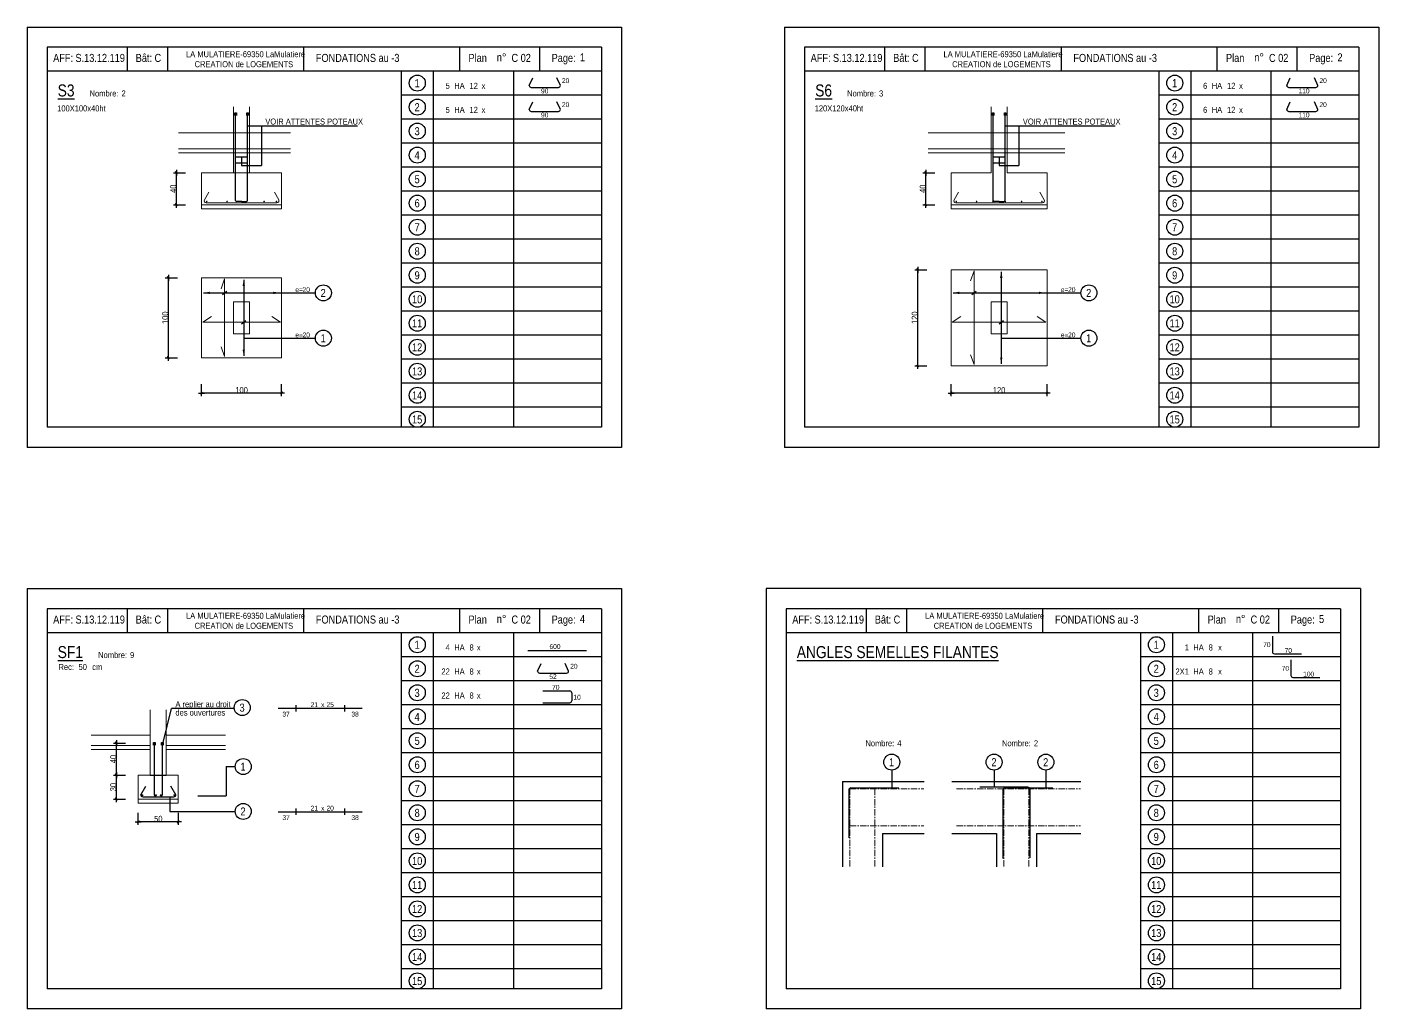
# Model space of a CAD drawing. Header units: centimetres. Extents: x 16433 to 114398, y -50094 to -12305.
# Drawn here: x 83315 to 86693, y -33646 to -31193 of the extents above; entities that cross this region are included whole.
import ezdxf
from ezdxf.enums import TextEntityAlignment as Align

# ---------------------------------------------------------------- set-up
doc = ezdxf.new("R2010")
doc.units = ezdxf.units.CM
doc.header["$LTSCALE"] = 0.5
doc.linetypes.add('AXES', pattern=[50.8, 31.75, -6.35, 6.35, -6.35])
doc.linetypes.add('TIRETPTX2', pattern=[50.8, 25.4, -12.7, 0, -12.7])
doc.layers.get('DEFPOINTS').update_dxf_attribs({"linetype": 'CONTINUOUS'})
for name, color, linetype in [('01_cote_gen', 4, 'CONTINUOUS'), ('01_fenetres', 171, 'CONTINUOUS'), ('01_linteaux', 2, 'CONTINUOUS'), ('01_texte', 230, 'CONTINUOUS'), ('AA_COTES', 2, 'CONTINUOUS')]:
    doc.layers.add(name, color=color, linetype=linetype)
for name, color, linetype, lineweight in [('01_murs_coup', 5, 'CONTINUOUS', 60), ('01_sem', 42, 'CONTINUOUS', 15), ('01_tram_axes', 2, 'TIRETPTX2', 9)]:
    doc.layers.add(name, color=color, linetype=linetype, lineweight=lineweight)
doc.styles.add('STYLE2', font='ARIALN.TTF')
doc.linetypes.add('ZIGZAG', pattern='A,0.00254,-5.08,[131,ltypeshp.shx,S=5.08,R=0,X=-5.08,Y=0],-10.16,[131,ltypeshp.shx,S=5.08,R=180,X=5.08,Y=0],-5.08', length=20.32254)
doc.dimstyles.new('JB25', dxfattribs={"dimscale": 0.1, "dimtxt": 150, "dimasz": 15, "dimexe": 0.1, "dimexo": 0.1, "dimgap": 0.09, "dimtad": 1, "dimdec": 1, "dimlfac": 0.5, "dimdsep": 46, "dimtxsty": 'STYLE2', "dimblk1": 'BOND_G', "dimblk2": 'BOND_D', "dimsah": 1, "dimcen": 1.5, "dimdle": 0.01, "dimse1": 1, "dimse2": 1, "dimclrd": 4, "dimclre": 2, "dimclrt": 6, "dimazin": 2, "dimtfac": 2.333333, "dimtdec": 1, "dimtix": 1, "dimtmove": 2, "dimatfit": 3, "dimldrblk": 'BOND_G', "dimfxl": 1, "dimtolj": 1, "dimtzin": 0, "dimarcsym": 0})

# ---------------------------------------------------------------- blocks, each defined once
blk = doc.blocks.new('BOND_G')
at = {"layer": 'AA_COTES', "color": 0}
for p, q in [((5, 0), (-5, 0)), ((1.8, 1.8), (-1.8, -1.8)), ((0, -5), (0, 15))]:
    blk.add_line(p, q, dxfattribs=at)
blk = doc.blocks.new('BOND_D')
at = {"layer": 'AA_COTES', "color": 0}
for p, q in [((5, 0), (-5, 0)), ((-1.8, -1.8), (1.8, 1.8)), ((0, 5), (0, -15))]:
    blk.add_line(p, q, dxfattribs=at)
blk = doc.blocks.new('*D4420')
at = {"layer": '01_cote_gen', "color": 4, "linetype": 'Continuous', "lineweight": -2, "transparency": 16777216}
blk.add_line((85540.5, -32038.2), (85540.5, -31801.2), dxfattribs=at)
at = {"layer": 'DEFPOINTS', "color": 0, "linetype": 'Continuous'}
for p in [(85540.5, -31799.7), (85592.9, -31799.7), (85592.9, -32039.7)]:
    blk.add_point(p, dxfattribs=at)
at = {"layer": '01_cote_gen', "color": 4, "linetype": 'Continuous', "lineweight": -2, "transparency": 16777216, "xscale": 1.5, "yscale": 1.5, "zscale": 1.5}
for name, p, rotation in [('BOND_D', (85540.5, -31799.7), 90), ('BOND_G', (85540.5, -32039.7), 270)]:
    blk.add_blockref(name, p, dxfattribs=dict(at, rotation=rotation))
at = {"layer": '01_cote_gen', "color": 6, "linetype": 'Continuous', "lineweight": 0, "transparency": 16777216, "insert": (85532.8, -31919.7), "char_height": 15, "attachment_point": 5, "rotation": 90, "style": 'STYLE2'}
blk.add_mtext('\\A1;120', dxfattribs=at)
blk = doc.blocks.new('*D4421')
at = {"layer": '01_sem', "color": 4, "lineweight": -2, "ltscale": 7, "transparency": 16777216}
blk.add_line((85862, -32108.3), (85625, -32108.3), dxfattribs=at)
at = {"layer": 'DEFPOINTS', "color": 0, "ltscale": 7}
for p in [(85623.5, -32039.7), (85863.5, -32039.7), (85623.5, -32108.3)]:
    blk.add_point(p, dxfattribs=at)
at = {"layer": '01_sem', "color": 4, "lineweight": -2, "ltscale": 7, "transparency": 16777216, "xscale": 1.5, "yscale": 1.5, "zscale": 1.5, "rotation": 180}
blk.add_blockref('BOND_D', (85623.5, -32108.3), dxfattribs=at)
at = {"layer": '01_sem', "color": 4, "lineweight": -2, "ltscale": 7, "transparency": 16777216, "xscale": 1.5, "yscale": 1.5, "zscale": 1.5}
blk.add_blockref('BOND_G', (85863.5, -32108.3), dxfattribs=at)
at = {"layer": '01_sem', "color": 6, "lineweight": 0, "ltscale": 7, "transparency": 16777216, "insert": (85743.5, -32100.7), "char_height": 15, "attachment_point": 5, "style": 'STYLE2'}
blk.add_mtext('\\A1;120', dxfattribs=at)
blk = doc.blocks.new('*D4422')
at = {"layer": '01_cote_gen', "color": 4, "linetype": 'Continuous', "lineweight": -2, "transparency": 16777216}
blk.add_line((85560.5, -31635.9), (85560.5, -31558.9), dxfattribs=at)
at = {"layer": 'DEFPOINTS', "color": 0, "linetype": 'Continuous'}
for p in [(85560.5, -31557.4), (85651.8, -31557.4), (85630.7, -31637.4)]:
    blk.add_point(p, dxfattribs=at)
at = {"layer": '01_cote_gen', "color": 4, "linetype": 'Continuous', "lineweight": -2, "transparency": 16777216, "xscale": 1.5, "yscale": 1.5, "zscale": 1.5}
for name, p, rotation in [('BOND_D', (85560.5, -31557.4), 90), ('BOND_G', (85560.5, -31637.4), 270)]:
    blk.add_blockref(name, p, dxfattribs=dict(at, rotation=rotation))
at = {"layer": '01_cote_gen', "color": 6, "linetype": 'Continuous', "lineweight": 0, "transparency": 16777216, "insert": (85552.8, -31597.4), "char_height": 15, "attachment_point": 5, "rotation": 90, "style": 'STYLE2'}
blk.add_mtext('\\A1;40', dxfattribs=at)
blk = doc.blocks.new('*D4423')
at = {"layer": '01_cote_gen', "color": 4, "linetype": 'Continuous', "lineweight": -2, "transparency": 16777216}
blk.add_line((83668, -32018.2), (83668, -31821.2), dxfattribs=at)
at = {"layer": 'DEFPOINTS', "color": 0, "linetype": 'Continuous'}
for p in [(83668, -31819.7), (83720.4, -31819.7), (83720.4, -32019.7)]:
    blk.add_point(p, dxfattribs=at)
at = {"layer": '01_cote_gen', "color": 4, "linetype": 'Continuous', "lineweight": -2, "transparency": 16777216, "xscale": 1.5, "yscale": 1.5, "zscale": 1.5}
for name, p, rotation in [('BOND_D', (83668, -31819.7), 90), ('BOND_G', (83668, -32019.7), 270)]:
    blk.add_blockref(name, p, dxfattribs=dict(at, rotation=rotation))
at = {"layer": '01_cote_gen', "color": 6, "linetype": 'Continuous', "lineweight": 0, "transparency": 16777216, "insert": (83660.3, -31919.7), "char_height": 15, "attachment_point": 5, "rotation": 90, "style": 'STYLE2'}
blk.add_mtext('\\A1;100', dxfattribs=at)
blk = doc.blocks.new('*D4424')
at = {"layer": '01_sem', "color": 4, "lineweight": -2, "ltscale": 7, "transparency": 16777216}
blk.add_line((83949.5, -32108.3), (83752.5, -32108.3), dxfattribs=at)
at = {"layer": 'DEFPOINTS', "color": 0, "ltscale": 7}
for p in [(83751, -32019.7), (83951, -32019.7), (83751, -32108.3)]:
    blk.add_point(p, dxfattribs=at)
at = {"layer": '01_sem', "color": 4, "lineweight": -2, "ltscale": 7, "transparency": 16777216, "xscale": 1.5, "yscale": 1.5, "zscale": 1.5, "rotation": 180}
blk.add_blockref('BOND_D', (83751, -32108.3), dxfattribs=at)
at = {"layer": '01_sem', "color": 4, "lineweight": -2, "ltscale": 7, "transparency": 16777216, "xscale": 1.5, "yscale": 1.5, "zscale": 1.5}
blk.add_blockref('BOND_G', (83951, -32108.3), dxfattribs=at)
at = {"layer": '01_sem', "color": 6, "lineweight": 0, "ltscale": 7, "transparency": 16777216, "insert": (83851, -32100.7), "char_height": 15, "attachment_point": 5, "style": 'STYLE2'}
blk.add_mtext('\\A1;100', dxfattribs=at)
blk = doc.blocks.new('*D4425')
at = {"layer": '01_cote_gen', "color": 4, "linetype": 'Continuous', "lineweight": -2, "transparency": 16777216}
blk.add_line((83688, -31635.9), (83688, -31558.9), dxfattribs=at)
at = {"layer": 'DEFPOINTS', "color": 0, "linetype": 'Continuous'}
for p in [(83688, -31557.4), (83779.3, -31557.4), (83758.2, -31637.4)]:
    blk.add_point(p, dxfattribs=at)
at = {"layer": '01_cote_gen', "color": 4, "linetype": 'Continuous', "lineweight": -2, "transparency": 16777216, "xscale": 1.5, "yscale": 1.5, "zscale": 1.5}
for name, p, rotation in [('BOND_D', (83688, -31557.4), 90), ('BOND_G', (83688, -31637.4), 270)]:
    blk.add_blockref(name, p, dxfattribs=dict(at, rotation=rotation))
at = {"layer": '01_cote_gen', "color": 6, "linetype": 'Continuous', "lineweight": 0, "transparency": 16777216, "insert": (83680.3, -31597.4), "char_height": 15, "attachment_point": 5, "rotation": 90, "style": 'STYLE2'}
blk.add_mtext('\\A1;40', dxfattribs=at)
blk = doc.blocks.new('*D4427')
at = {"layer": '01_cote_gen', "color": 4, "linetype": 'Continuous', "lineweight": -2, "transparency": 16777216}
blk.add_line((83538.1, -33120.7), (83538.1, -33063.7), dxfattribs=at)
at = {"layer": 'DEFPOINTS', "color": 0, "linetype": 'Continuous'}
for p in [(83538.1, -33062.2), (83612.6, -33062.2), (83597.6, -33122.2)]:
    blk.add_point(p, dxfattribs=at)
at = {"layer": '01_cote_gen', "color": 4, "linetype": 'Continuous', "lineweight": -2, "transparency": 16777216, "xscale": 1.5, "yscale": 1.5, "zscale": 1.5}
for name, p, rotation in [('BOND_D', (83538.1, -33062.2), 90), ('BOND_G', (83538.1, -33122.2), 270)]:
    blk.add_blockref(name, p, dxfattribs=dict(at, rotation=rotation))
at = {"layer": '01_cote_gen', "color": 6, "linetype": 'Continuous', "lineweight": 0, "transparency": 16777216, "insert": (83530.4, -33092.2), "char_height": 15, "attachment_point": 5, "rotation": 90, "style": 'STYLE2'}
blk.add_mtext('\\A1;30', dxfattribs=at)
blk = doc.blocks.new('*D4428')
at = {"layer": '01_cote_gen', "color": 4, "linetype": 'Continuous', "lineweight": -2, "transparency": 16777216}
blk.add_line((83691.5, -33179.4), (83594.5, -33179.4), dxfattribs=at)
at = {"layer": 'DEFPOINTS', "color": 0, "linetype": 'Continuous'}
for p in [(83593, -33111.2), (83693, -33111.2), (83593, -33179.4)]:
    blk.add_point(p, dxfattribs=at)
at = {"layer": '01_cote_gen', "color": 4, "linetype": 'Continuous', "lineweight": -2, "transparency": 16777216, "xscale": 1.5, "yscale": 1.5, "zscale": 1.5, "rotation": 180}
blk.add_blockref('BOND_D', (83593, -33179.4), dxfattribs=at)
at = {"layer": '01_cote_gen', "color": 4, "linetype": 'Continuous', "lineweight": -2, "transparency": 16777216, "xscale": 1.5, "yscale": 1.5, "zscale": 1.5}
blk.add_blockref('BOND_G', (83693, -33179.4), dxfattribs=at)
at = {"layer": '01_cote_gen', "color": 6, "linetype": 'Continuous', "lineweight": 0, "transparency": 16777216, "insert": (83643, -33171.7), "char_height": 15, "attachment_point": 5, "style": 'STYLE2'}
blk.add_mtext('\\A1;50', dxfattribs=at)
blk = doc.blocks.new('*D4429')
at = {"layer": '01_cote_gen', "color": 4, "linetype": 'Continuous', "lineweight": -2, "transparency": 16777216}
blk.add_line((83538.1, -33060.7), (83538.1, -32983.7), dxfattribs=at)
at = {"layer": 'DEFPOINTS', "color": 0, "linetype": 'Continuous'}
for p in [(83538.1, -32982.2), (83633, -32982.2), (83623, -33062.2)]:
    blk.add_point(p, dxfattribs=at)
at = {"layer": '01_cote_gen', "color": 4, "linetype": 'Continuous', "lineweight": -2, "transparency": 16777216, "xscale": 1.5, "yscale": 1.5, "zscale": 1.5}
for name, p, rotation in [('BOND_D', (83538.1, -32982.2), 90), ('BOND_G', (83538.1, -33062.2), 270)]:
    blk.add_blockref(name, p, dxfattribs=dict(at, rotation=rotation))
at = {"layer": '01_cote_gen', "color": 6, "linetype": 'Continuous', "lineweight": 0, "transparency": 16777216, "insert": (83530.4, -33022.2), "char_height": 15, "attachment_point": 5, "rotation": 90, "style": 'STYLE2'}
blk.add_mtext('\\A1;40', dxfattribs=at)

msp = doc.modelspace()

# ---------------------------------------------------------------- linework, layer by layer
at = {"layer": '01_fenetres', "ltscale": 30}
for p, q in [((84750, -31243.429), (83365, -31243.429)), ((83365, -31243.429), (83365, -32193.429)), ((83365, -31243.429), (83365, -32193.429)), ((83365, -31243.429), (83365, -32193.429)), ((83565, -31243.429), (83565, -31303.429)), ((83665.5, -31243.429), (83665.5, -31303.429)), ((84005.673, -31243.429), (84005.673, -31303.429)), ((84395.868, -31303.429), (84395.868, -31243.429)), ((84595.868, -31303.429), (84595.868, -31243.429)), ((84750, -31243.429), (84750, -32193.429)), ((86642.5, -31243.429), (85257.5, -31243.429)), ((85257.5, -31243.429), (85257.5, -32193.429)), ((85257.5, -31243.429), (85257.5, -32193.429)), ((85257.5, -31243.429), (85257.5, -32193.429)), ((85457.5, -31243.429), (85457.5, -31303.429)), ((85558, -31243.429), (85558, -31303.429)), ((85898.173, -31243.429), (85898.173, -31303.429)), ((86288.368, -31303.429), (86288.368, -31243.429)), ((86488.368, -31303.429), (86488.368, -31243.429)), ((86642.5, -31243.429), (86642.5, -32193.429)), ((84750, -31303.429), (83365, -31303.429)), ((86642.5, -31303.429), (85257.5, -31303.429)), ((84750, -32193.429), (83365, -32193.429)), ((86642.5, -32193.429), (85257.5, -32193.429)), ((83365, -32646.5), (83365, -33596.5)), ((83365, -32646.5), (83365, -33596.5)), ((83365, -32646.5), (83365, -33596.5)), ((84750, -32646.5), (83365, -32646.5)), ((83565, -32646.5), (83565, -32706.5)), ((83665.5, -32646.5), (83665.5, -32706.5)), ((84005.673, -32646.5), (84005.673, -32706.5)), ((84395.868, -32706.5), (84395.868, -32646.5)), ((84595.868, -32706.5), (84595.868, -32646.5)), ((84750, -32646.5), (84750, -33596.5)), ((85211.5, -32646.5), (85211.5, -33596.5)), ((85211.5, -32646.5), (85211.5, -33596.5)), ((85211.5, -32646.5), (85211.5, -33596.5)), ((86596.5, -32646.5), (85211.5, -32646.5)), ((85411.5, -32646.5), (85411.5, -32706.5)), ((85512, -32646.5), (85512, -32706.5)), ((85852.173, -32646.5), (85852.173, -32706.5)), ((86242.368, -32706.5), (86242.368, -32646.5)), ((86442.368, -32706.5), (86442.368, -32646.5)), ((86596.5, -32646.5), (86596.5, -33596.5)), ((84750, -32706.5), (83365, -32706.5)), ((86596.5, -32706.5), (85211.5, -32706.5)), ((84750, -33596.5), (83365, -33596.5)), ((86596.5, -33596.5), (85211.5, -33596.5))]:
    msp.add_line(p, q, dxfattribs=at)
at = {"layer": '01_linteaux', "linetype": 'Continuous'}
for p, q in [((84569.773, -31339.208), (84578.468, -31319.983)), ((84647.356, -31339.208), (84638.661, -31319.983)), ((86462.273, -31339.208), (86470.968, -31319.983)), ((86539.856, -31339.208), (86531.161, -31319.983)), ((84574.773, -31344.208), (84642.356, -31344.208)), ((86467.273, -31344.208), (86534.856, -31344.208)), ((84569.773, -31399.208), (84578.468, -31379.983)), ((84574.773, -31404.208), (84642.356, -31404.208)), ((84647.356, -31399.208), (84638.661, -31379.983)), ((86462.273, -31399.208), (86470.968, -31379.983)), ((86467.273, -31404.208), (86534.856, -31404.208)), ((86539.856, -31399.208), (86531.161, -31379.983)), ((86426.136, -32714.84), (86426.136, -32754.058)), ((84565.854, -32750.572), (84712.965, -32750.572)), ((86431.136, -32759.058), (86498.72, -32759.058)), ((84590.506, -32802.279), (84599.201, -32783.054)), ((84668.089, -32802.279), (84659.394, -32783.054)), ((86472.476, -32773.902), (86472.476, -32813.119)), ((84595.506, -32807.279), (84663.089, -32807.279)), ((86477.476, -32818.119), (86545.06, -32818.119)), ((84603.449, -32851.979), (84671.033, -32851.979)), ((84676.033, -32856.979), (84676.033, -32876.591)), ((84603.449, -32881.591), (84671.033, -32881.591)), ((83632.969, -32982.201), (83632.969, -33111.201)), ((83652.969, -32982.201), (83652.969, -33111.201)), ((83598.969, -33111.201), (83611.469, -33089.55)), ((83686.969, -33111.201), (83674.469, -33089.55)), ((85368.101, -33099.165), (85368.101, -33219.165)), ((85373.101, -33094.165), (85493.101, -33094.165)), ((85815.631, -33092.542), (85695.631, -33092.542)), ((85753.131, -33099.165), (85753.131, -33270.788)), ((85758.131, -33094.165), (85878.131, -33094.165)), ((85820.631, -33097.542), (85820.631, -33269.165)), ((83603.969, -33116.201), (83681.969, -33116.201))]:
    msp.add_line(p, q, dxfattribs=at)
for centre, start, end in [((84574.773, -31339.208), 180, 270), ((84642.356, -31339.208), 270, 0), ((86467.273, -31339.208), 180, 270), ((86534.856, -31339.208), 270, 0), ((84574.773, -31399.208), 180, 270), ((84642.356, -31399.208), 270, 0), ((86467.273, -31399.208), 180, 270), ((86534.856, -31399.208), 270, 0), ((86431.136, -32754.058), 180, 270), ((84595.506, -32802.279), 180, 270), ((84663.089, -32802.279), 270, 0), ((86477.476, -32813.119), 180, 270), ((84671.033, -32856.979), 0, 90), ((84671.033, -32876.591), 270, 0), ((85373.101, -33099.165), 90, 180), ((85758.131, -33099.165), 90, 180), ((85815.631, -33097.542), 0, 90), ((83603.969, -33111.201), 180, 270), ((83637.969, -33111.201), 180, 270), ((83647.969, -33111.201), 270, 0), ((83681.969, -33111.201), 270, 0)]:
    msp.add_arc(centre, 5, start, end, dxfattribs=at)
at = {"layer": '01_murs_coup', "linetype": 'Continuous', "lineweight": 0}
for p, q in [((83758.336, -31624.855), (83769.195, -31606.048)), ((83943.676, -31624.855), (83932.817, -31606.048)), ((85630.836, -31624.855), (85641.695, -31606.048)), ((85856.176, -31624.855), (85845.317, -31606.048)), ((83762.666, -31632.355), (83939.346, -31632.355)), ((85635.166, -31632.355), (85851.846, -31632.355)), ((85681.055, -31802.679), (85672.376, -31827.323)), ((85681.055, -31802.679), (85681.055, -32036.679)), ((83808.555, -31822.679), (83799.876, -31847.323)), ((83808.555, -31822.679), (83808.555, -32016.679)), ((83754.006, -31930.808), (83775.706, -31916.299)), ((83948.006, -31930.808), (83926.306, -31916.299)), ((85626.506, -31930.808), (85648.206, -31916.299)), ((85860.506, -31930.808), (85838.806, -31916.299)), ((83754.006, -31930.808), (83948.006, -31930.808)), ((85626.506, -31930.808), (85860.506, -31930.808)), ((83808.555, -32016.679), (83799.876, -31992.036)), ((85681.055, -32036.679), (85672.376, -32012.036))]:
    msp.add_line(p, q, dxfattribs=at)
for centre, start, end in [((83762.666, -31627.355), 150, 270), ((83939.346, -31627.355), 270, 30), ((85635.166, -31627.355), 150, 270), ((85851.846, -31627.355), 270, 30)]:
    msp.add_arc(centre, 5, start, end, dxfattribs=at)
at = {"layer": '01_sem', "lineweight": 0, "ltscale": 7}
for p, q in [((83831.006, -31557.444), (83831.006, -31392.884)), ((83871.006, -31557.444), (83871.006, -31392.884)), ((85723.506, -31557.444), (85723.506, -31392.884)), ((85763.506, -31557.444), (85763.506, -31392.884)), ((83973.507, -31457.444), (83693.465, -31457.444)), ((85907.506, -31457.444), (85565.965, -31457.444)), ((83973.507, -31497.444), (83693.465, -31497.444)), ((83973.507, -31507.444), (83693.465, -31507.444)), ((85907.506, -31497.444), (85565.965, -31497.444)), ((85907.506, -31507.444), (85565.965, -31507.444)), ((83751.006, -31637.444), (83751.006, -31557.444)), ((83951.006, -31637.444), (83951.006, -31557.444)), ((85623.506, -31637.444), (85623.506, -31557.444)), ((85863.506, -31637.444), (85863.506, -31557.444)), ((83751.006, -31637.444), (83951.006, -31637.444)), ((83751.006, -31637.444), (83751.006, -31647.444)), ((83951.006, -31637.444), (83951.006, -31647.444)), ((85623.506, -31637.444), (85863.506, -31637.444)), ((85623.506, -31637.444), (85623.506, -31647.444)), ((85863.506, -31637.444), (85863.506, -31647.444)), ((83751.006, -31647.444), (83951.006, -31647.444)), ((85623.506, -31647.444), (85863.506, -31647.444)), ((85623.506, -31799.679), (85623.506, -32039.679)), ((85863.506, -31799.679), (85623.506, -31799.679)), ((85863.506, -31799.679), (85863.506, -32039.679)), ((83751.006, -31819.679), (83751.006, -32019.679)), ((83951.006, -31819.679), (83751.006, -31819.679)), ((83951.006, -31819.679), (83951.006, -32019.679)), ((83951.006, -32019.679), (83751.006, -32019.679)), ((85863.506, -32039.679), (85623.506, -32039.679)), ((83622.969, -32899.264), (83622.969, -33062.201)), ((83662.969, -32899.264), (83662.969, -33062.201)), ((83622.969, -32962.201), (83475.428, -32962.201)), ((83662.969, -32962.201), (83810.509, -32962.201)), ((83622.969, -32988.201), (83475.428, -32988.201)), ((83662.969, -32988.201), (83810.509, -32988.201)), ((83622.969, -32998.201), (83475.428, -32998.201)), ((83662.969, -32998.201), (83810.509, -32998.201)), ((83592.969, -33062.201), (83592.969, -33132.201)), ((83692.969, -33062.201), (83692.969, -33132.201)), ((83592.969, -33122.201), (83692.969, -33122.201)), ((83592.969, -33132.201), (83692.969, -33132.201))]:
    msp.add_line(p, q, dxfattribs=at)
at = {"layer": '01_sem', "linetype": 'Continuous', "lineweight": 0}
for p, q in [((83871.006, -31557.444), (83751.006, -31557.444)), ((83951.006, -31557.444), (83871.006, -31557.444)), ((85723.506, -31557.444), (85623.506, -31557.444)), ((85863.506, -31557.444), (85763.506, -31557.444)), ((83592.969, -33062.201), (83622.969, -33062.201)), ((83662.969, -33062.201), (83692.969, -33062.201))]:
    msp.add_line(p, q, dxfattribs=at)
at = {"layer": '01_sem', "color": 2, "lineweight": 0, "ltscale": 7}
for points in [[(83831.006, -31959.679), (83871.006, -31959.679), (83871.006, -31879.679), (83831.006, -31879.679)], [(85723.506, -31959.679), (85763.506, -31959.679), (85763.506, -31879.679), (85723.506, -31879.679)]]:
    msp.add_lwpolyline(points, close=True, dxfattribs=at)
at = {"layer": '01_texte', "ltscale": 30}
for p, q in [((83315, -31193.429), (83315, -32243.429)), ((83315, -31193.429), (84800, -31193.429)), ((84800, -31193.429), (84800, -32243.429)), ((84800, -31193.429), (84800, -32243.429)), ((85207.5, -31193.429), (85207.5, -32243.429)), ((85207.5, -31193.429), (86692.5, -31193.429)), ((86692.5, -31193.429), (86692.5, -32243.429)), ((86692.5, -31193.429), (86692.5, -32243.429)), ((84250, -31303.429), (84250, -32193.429)), ((84330, -31303.429), (84330, -32193.429)), ((84530, -31303.429), (84530, -32193.429)), ((86142.5, -31303.429), (86142.5, -32193.429)), ((86222.5, -31303.429), (86222.5, -32193.429)), ((86422.5, -31303.429), (86422.5, -32193.429)), ((84750, -31363.429), (84250, -31363.429)), ((86642.5, -31363.429), (86142.5, -31363.429)), ((83834.159, -31414.36), (83834.159, -31408.095)), ((83834.159, -31408.095), (83837.897, -31408.095)), ((83836.006, -31626.677), (83836.006, -31409.444)), ((83837.897, -31408.095), (83837.897, -31414.36)), ((83864.152, -31414.36), (83864.152, -31408.095)), ((83864.152, -31408.095), (83867.89, -31408.095)), ((83865.998, -31626.081), (83865.998, -31409.444)), ((83867.89, -31408.095), (83867.89, -31414.36)), ((85726.659, -31414.36), (85726.659, -31408.095)), ((85726.659, -31408.095), (85730.397, -31408.095)), ((85728.506, -31626.677), (85728.506, -31409.444)), ((85730.397, -31408.095), (85730.397, -31414.36)), ((85756.652, -31414.36), (85756.652, -31408.095)), ((85756.652, -31408.095), (85760.39, -31408.095)), ((85758.498, -31626.081), (85758.498, -31409.444)), ((85760.39, -31408.095), (85760.39, -31414.36)), ((84750, -31423.429), (84250, -31423.429)), ((86642.5, -31423.429), (86142.5, -31423.429)), ((84750, -31483.429), (84250, -31483.429)), ((86642.5, -31483.429), (86142.5, -31483.429)), ((84750, -31543.429), (84250, -31543.429)), ((86642.5, -31543.429), (86142.5, -31543.429)), ((84750, -31603.429), (84250, -31603.429)), ((86642.5, -31603.429), (86142.5, -31603.429)), ((83851.006, -31629.677), (83839.006, -31629.677)), ((83850.998, -31629.081), (83862.998, -31629.081)), ((85743.506, -31629.677), (85731.506, -31629.677)), ((85743.498, -31629.081), (85755.498, -31629.081)), ((84750, -31663.429), (84250, -31663.429)), ((86642.5, -31663.429), (86142.5, -31663.429)), ((84750, -31723.429), (84250, -31723.429)), ((86642.5, -31723.429), (86142.5, -31723.429)), ((84750, -31783.429), (84250, -31783.429)), ((85748.917, -31804.679), (85748.917, -32034.679)), ((86642.5, -31783.429), (86142.5, -31783.429)), ((83856.417, -31824.679), (83856.417, -32014.679)), ((84750, -31843.429), (84250, -31843.429)), ((86642.5, -31843.429), (86142.5, -31843.429)), ((83756.006, -31857.559), (84035.268, -31857.559)), ((83803.222, -31861.945), (83813.887, -31853.174)), ((85628.506, -31857.559), (85947.768, -31857.559)), ((85675.722, -31861.945), (85686.387, -31853.174)), ((84750, -31903.429), (84250, -31903.429)), ((86642.5, -31903.429), (86142.5, -31903.429)), ((83851.085, -31935.193), (83861.749, -31926.422)), ((85743.585, -31935.193), (85754.249, -31926.422)), ((83856.417, -31970.714), (84035.268, -31970.714)), ((84750, -31963.429), (84250, -31963.429)), ((85748.917, -31970.714), (85947.768, -31970.714)), ((86642.5, -31963.429), (86142.5, -31963.429)), ((84750, -32023.429), (84250, -32023.429)), ((86642.5, -32023.429), (86142.5, -32023.429)), ((84750, -32083.429), (84250, -32083.429)), ((86642.5, -32083.429), (86142.5, -32083.429)), ((84750, -32143.429), (84250, -32143.429)), ((86642.5, -32143.429), (86142.5, -32143.429)), ((84800, -32243.429), (83315, -32243.429)), ((86692.5, -32243.429), (85207.5, -32243.429)), ((83315, -32596.5), (83315, -33646.5)), ((83315, -32596.5), (84800, -32596.5)), ((84800, -32596.5), (84800, -33646.5)), ((84800, -32596.5), (84800, -33646.5)), ((85161.5, -32596.5), (85161.5, -33646.5)), ((85161.5, -32596.5), (85161.5, -33646.5)), ((86646.5, -32596.5), (85161.5, -32596.5)), ((86646.5, -32596.5), (86646.5, -33646.5)), ((86646.5, -32596.5), (86646.5, -33646.5)), ((84250, -32706.5), (84250, -33596.5)), ((84330, -32706.5), (84330, -33596.5)), ((84530, -32706.5), (84530, -33596.5)), ((86096.5, -32706.5), (86096.5, -33596.5)), ((86176.5, -32706.5), (86176.5, -33596.5)), ((86376.5, -32706.5), (86376.5, -33596.5)), ((84750, -32766.5), (84250, -32766.5)), ((86596.5, -32766.5), (86096.5, -32766.5)), ((84750, -32826.5), (84250, -32826.5)), ((86596.5, -32826.5), (86096.5, -32826.5)), ((84750, -32886.5), (84250, -32886.5)), ((86596.5, -32886.5), (86096.5, -32886.5)), ((84750, -32946.5), (84250, -32946.5)), ((86596.5, -32946.5), (86096.5, -32946.5)), ((83631.122, -32987.117), (83631.122, -32980.852)), ((83631.122, -32980.852), (83634.86, -32980.852)), ((83634.86, -32980.852), (83634.86, -32987.117)), ((83651.122, -32987.117), (83651.122, -32980.852)), ((83651.122, -32980.852), (83654.86, -32980.852)), ((83654.86, -32980.852), (83654.86, -32987.117)), ((84750, -33006.5), (84250, -33006.5)), ((86596.5, -33006.5), (86096.5, -33006.5)), ((84750, -33066.5), (84250, -33066.5)), ((86596.5, -33066.5), (86096.5, -33066.5)), ((84750, -33126.5), (84250, -33126.5)), ((86596.5, -33126.5), (86096.5, -33126.5)), ((84750, -33186.5), (84250, -33186.5)), ((86596.5, -33186.5), (86096.5, -33186.5)), ((84750, -33246.5), (84250, -33246.5)), ((86596.5, -33246.5), (86096.5, -33246.5)), ((84750, -33306.5), (84250, -33306.5)), ((86596.5, -33306.5), (86096.5, -33306.5)), ((84750, -33366.5), (84250, -33366.5)), ((86596.5, -33366.5), (86096.5, -33366.5)), ((84750, -33426.5), (84250, -33426.5)), ((86596.5, -33426.5), (86096.5, -33426.5)), ((84750, -33486.5), (84250, -33486.5)), ((86596.5, -33486.5), (86096.5, -33486.5)), ((84750, -33546.5), (84250, -33546.5)), ((86596.5, -33546.5), (86096.5, -33546.5)), ((84800, -33646.5), (83315, -33646.5)), ((86646.5, -33646.5), (85161.5, -33646.5))]:
    msp.add_line(p, q, dxfattribs=at)
at = {"layer": '01_texte'}
for p, q in [((83865.998, -31439.836), (84140.86, -31439.836)), ((83900.523, -31439.836), (83900.523, -31539.634)), ((85758.498, -31439.836), (86033.36, -31439.836)), ((85793.023, -31439.836), (85793.023, -31539.634)), ((83836.006, -31517.444), (83865.998, -31517.444)), ((83836.006, -31532.444), (83865.998, -31532.444)), ((83850.872, -31517.444), (83850.872, -31539.634)), ((83850.872, -31539.634), (83900.523, -31539.634)), ((85728.506, -31517.444), (85758.498, -31517.444)), ((85728.506, -31532.444), (85758.498, -31532.444)), ((85743.372, -31517.444), (85743.372, -31539.634)), ((85743.372, -31539.634), (85793.023, -31539.634))]:
    msp.add_line(p, q, dxfattribs=at)
at = {"layer": '01_texte', "linetype": 'Continuous'}
for p, q in [((83654.86, -32980.852), (83675.803, -32895.518)), ((83832.73, -32895.518), (83675.803, -32895.518)), ((83942.528, -32895.459), (84152.162, -32895.459)), ((83986.35, -32887.326), (83986.35, -32903.269)), ((84108.341, -32887.326), (84108.341, -32903.269)), ((83812.76, -33041.02), (83835.054, -33041.02)), ((83812.76, -33041.02), (83812.76, -33114.107)), ((85475.277, -33049.922), (85475.277, -33094.165)), ((85731.005, -33049.922), (85731.005, -33092.542)), ((85860.307, -33049.922), (85860.307, -33094.165)), ((85351.851, -33077.915), (85351.851, -33291.054)), ((85351.851, -33077.915), (85556.406, -33077.915)), ((85625.766, -33077.915), (85947.997, -33077.915)), ((83671.56, -33116.201), (83671.56, -33152.895)), ((83741.531, -33114.107), (83812.76, -33114.107)), ((83671.56, -33152.895), (83835.054, -33152.895)), ((83942.528, -33154.013), (84152.162, -33154.013)), ((83986.35, -33145.879), (83986.35, -33161.823)), ((84108.341, -33145.879), (84108.341, -33161.823)), ((85451.851, -33207.915), (85451.851, -33291.054)), ((85451.851, -33207.915), (85556.406, -33207.915)), ((85625.766, -33207.915), (85736.881, -33207.915)), ((85736.881, -33207.915), (85736.881, -33291.054)), ((85836.881, -33207.915), (85836.881, -33291.054)), ((85836.881, -33207.915), (85947.997, -33207.915))]:
    msp.add_line(p, q, dxfattribs=at)
at = {"layer": '01_texte', "linetype": 'ZIGZAG', "ltscale": 0.5}
msp.add_line((83622.969, -33062.201), (83662.969, -33062.201), dxfattribs=at)
at = {"layer": '01_texte', "ltscale": 30, "const_width": 2, "flags": 128}
for points in [[(83764.947, -31629.129, -1), (83762.947, -31629.129, -1)], [(83764.947, -31629.129, -1), (83762.947, -31629.129, -1)], [(83815.767, -31629.129, -1), (83813.767, -31629.129, -1)], [(83852.087, -31629.129, -1), (83850.087, -31629.129, -1)], [(83906.244, -31629.129, 1), (83908.244, -31629.129, 1)], [(83937.064, -31629.129, 1), (83939.064, -31629.129, 1)], [(83937.064, -31629.129, 1), (83939.064, -31629.129, 1)], [(85637.447, -31629.129, -1), (85635.447, -31629.129, -1)], [(85637.447, -31629.129, -1), (85635.447, -31629.129, -1)], [(85688.267, -31629.129, -1), (85686.267, -31629.129, -1)], [(85729.087, -31629.129, -1), (85727.087, -31629.129, -1)], [(85757.924, -31629.129, 1), (85759.924, -31629.129, 1)], [(85798.744, -31629.129, 1), (85800.744, -31629.129, 1)], [(85849.564, -31629.129, 1), (85851.564, -31629.129, 1)], [(85849.564, -31629.129, 1), (85851.564, -31629.129, 1)]]:
    msp.add_lwpolyline(points, format="xyb", close=True, dxfattribs=at)
at = {"layer": '01_texte', "const_width": 2.5, "flags": 128}
for points in [[(83601.898, -33112.578, 1), (83604.398, -33112.578, 1)], [(83635.898, -33112.578, 1), (83638.398, -33112.578, 1)], [(83647.898, -33112.578, 1), (83650.398, -33112.578, 1)], [(83681.898, -33112.578, 1), (83684.398, -33112.578, 1)]]:
    msp.add_lwpolyline(points, format="xyb", close=True, dxfattribs=at)
at = {"layer": '01_texte'}
for centre in [(84290, -31333.429), (86182.5, -31333.429), (84290, -31393.429), (86182.5, -31393.429), (84290, -31453.429), (86182.5, -31453.429), (84290, -31513.429), (86182.5, -31513.429), (84290, -31573.429), (86182.5, -31573.429), (84290, -31633.429), (86182.5, -31633.429), (84290, -31693.429), (86182.5, -31693.429), (84290, -31753.429), (86182.5, -31753.429), (84290, -31813.429), (86182.5, -31813.429), (84055.268, -31857.559), (85967.768, -31857.559), (84290, -31873.429), (86182.5, -31873.429), (84290, -31933.429), (86182.5, -31933.429), (84055.268, -31970.714), (85967.768, -31970.714), (84290, -31993.429), (86182.5, -31993.429), (84290, -32053.429), (86182.5, -32053.429), (84290, -32113.429), (86182.5, -32113.429), (84290, -32173.429), (86182.5, -32173.429), (84290, -32736.5), (86136.5, -32736.5), (84290, -32796.5), (86136.5, -32796.5), (84290, -32856.5), (86136.5, -32856.5), (83852.63, -32893.518), (84290, -32916.5), (86136.5, -32916.5), (84290, -32976.5), (86136.5, -32976.5), (83855.054, -33041.02), (84290, -33036.5), (85475.277, -33029.922), (85731.005, -33029.922), (85860.307, -33029.922), (86136.5, -33036.5), (84290, -33096.5), (86136.5, -33096.5), (83855.054, -33152.895), (84290, -33156.5), (86136.5, -33156.5), (84290, -33216.5), (86136.5, -33216.5), (84290, -33276.5), (86136.5, -33276.5), (84290, -33336.5), (86136.5, -33336.5), (84290, -33396.5), (86136.5, -33396.5), (84290, -33456.5), (86136.5, -33456.5), (84290, -33516.5), (86136.5, -33516.5), (84290, -33576.5), (86136.5, -33576.5)]:
    msp.add_circle(centre, 20, dxfattribs=at)
at = {"layer": '01_texte', "ltscale": 30}
for centre, start, end in [((83839.006, -31626.677), 180, 270), ((83862.998, -31626.081), 270, 0), ((85731.506, -31626.677), 180, 270), ((85755.498, -31626.081), 270, 0)]:
    msp.add_arc(centre, 3, start, end, dxfattribs=at)
for points in [[(85748.917, -31804.679), (85745.968, -31820.041), (85748.917, -31820.041)], [(85748.917, -31804.679), (85751.865, -31820.041), (85748.917, -31820.041)], [(83856.417, -31824.679), (83853.468, -31840.041), (83856.417, -31840.041)], [(83856.417, -31824.679), (83859.365, -31840.041), (83856.417, -31840.041)], [(83756.006, -31857.559), (83771.368, -31854.611), (83771.368, -31857.559)], [(83756.006, -31857.559), (83771.368, -31860.508), (83771.368, -31857.559)], [(83946.006, -31857.559), (83930.644, -31854.611), (83930.644, -31857.559)], [(83946.006, -31857.559), (83930.644, -31860.508), (83930.644, -31857.559)], [(85628.506, -31857.559), (85643.868, -31854.611), (85643.868, -31857.559)], [(85628.506, -31857.559), (85643.868, -31860.508), (85643.868, -31857.559)], [(85858.506, -31857.559), (85843.144, -31854.611), (85843.144, -31857.559)], [(85858.506, -31857.559), (85843.144, -31860.508), (85843.144, -31857.559)], [(83856.417, -32014.679), (83853.468, -31999.317), (83856.417, -31999.317)], [(83856.417, -32014.679), (83859.365, -31999.317), (83856.417, -31999.317)], [(85748.917, -32034.679), (85745.968, -32019.317), (85748.917, -32019.317)], [(85748.917, -32034.679), (85751.865, -32019.317), (85748.917, -32019.317)]]:
    msp.add_solid(points, dxfattribs=at)
at = {"layer": '01_tram_axes', "linetype": 'AXES'}
for p, q in [((85370.601, -33096.665), (85370.601, -33291.054)), ((85370.601, -33096.665), (85555.09, -33096.665)), ((85433.101, -33096.665), (85433.101, -33291.054)), ((85637.483, -33096.665), (85946.681, -33096.665)), ((85755.631, -33096.665), (85755.631, -33291.054)), ((85818.131, -33096.665), (85818.131, -33291.054)), ((85370.601, -33189.165), (85555.09, -33189.165)), ((85637.483, -33189.165), (85946.681, -33189.165))]:
    msp.add_line(p, q, dxfattribs=at)

# ---------------------------------------------------------------- texts
at = {"layer": '01_texte', "style": 'STYLE2'}
for s, height, p in [('AFF:', 20, (83380.296, -31280.58)), ('S.13.12.119', 20, (83435.96, -31280.58)), ('Bât: C', 20, (83586.46, -31280.58)), ('LA MULATIERE-69350 LaMulatiere', 15, (83712.197, -31268.713)), ('FONDATIONS au -3', 20, (84036.618, -31280.58)), ('Plan', 20, (84417.913, -31280.58)), ('n%%D', 20, (84488.598, -31279.138)), (' C 02', 20, (84518.941, -31280.58)), ('Page:', 20, (84625.582, -31280.58)), ('1', 20, (84696.267, -31279.138)), ('AFF:', 20, (85272.796, -31280.58)), ('S.13.12.119', 20, (85328.46, -31280.58)), ('Bât: C', 20, (85478.96, -31280.58)), ('LA MULATIERE-69350 LaMulatiere', 15, (85604.697, -31268.713)), ('FONDATIONS au -3', 20, (85929.118, -31280.58)), ('Plan', 20, (86310.413, -31280.58)), ('n%%D', 20, (86381.098, -31279.138)), (' C 02', 20, (86411.441, -31280.58)), ('Page:', 20, (86518.082, -31280.58)), ('2', 20, (86588.767, -31279.138)), ('CREATION de LOGEMENTS', 15, (83733.679, -31293.713)), ('CREATION de LOGEMENTS', 15, (85626.179, -31293.713)), ('%%US3', 30, (83391.577, -31366.82)), ('HA', 15, (84382.291, -31347.831)), ('12', 15, (84420.459, -31347.831)), ('x', 15, (84450.559, -31347.831)), ('20', 12, (84651.342, -31333.253)), ('%%US6', 30, (85284.077, -31366.82)), ('HA', 15, (86274.791, -31347.831)), ('12', 15, (86312.959, -31347.831)), ('x', 15, (86343.059, -31347.831)), ('20', 12, (86543.842, -31333.253)), ('Nombre:', 15, (83471.389, -31366.82)), ('2', 15, (83551.012, -31366.82)), ('90', 12, (84599.142, -31359.099)), ('Nombre:', 15, (85363.889, -31366.82)), ('3', 15, (85443.512, -31366.82)), ('110', 12, (86491.642, -31359.099)), ('100X100x40ht', 15, (83390.328, -31404.218)), ('HA', 15, (84382.291, -31407.831)), ('12', 15, (84420.459, -31407.831)), ('x', 15, (84450.559, -31407.831)), ('90', 12, (84599.142, -31419.099)), ('20', 12, (84651.342, -31393.253)), ('120X120x40ht', 15, (85282.828, -31404.218)), ('HA', 15, (86274.791, -31407.831)), ('12', 15, (86312.959, -31407.831)), ('x', 15, (86343.059, -31407.831)), ('110', 12, (86491.642, -31419.099)), ('20', 12, (86543.842, -31393.253)), ('VOIR ATTENTES POTEAUX', 15, (83910.306, -31437.06)), ('VOIR ATTENTES POTEAUX', 15, (85802.806, -31437.06)), ('e= ', 12, (83985.283, -31855.501)), ('20', 12, (84003.445, -31855.501)), ('e= ', 12, (85897.783, -31855.501)), ('20', 12, (85915.945, -31855.501)), ('e= ', 12, (83985.283, -31968.656)), ('20', 12, (84003.445, -31968.656)), ('e= ', 12, (85897.783, -31968.656)), ('20', 12, (85915.945, -31968.656)), ('LA MULATIERE-69350 LaMulatiere', 15, (83712.197, -32671.784)), ('LA MULATIERE-69350 LaMulatiere', 15, (85558.697, -32671.784)), ('AFF:', 20, (83380.296, -32683.651)), ('S.13.12.119', 20, (83435.96, -32683.651)), ('Bât: C', 20, (83586.46, -32683.651)), ('CREATION de LOGEMENTS', 15, (83733.679, -32696.784)), ('FONDATIONS au -3', 20, (84036.618, -32683.651)), ('Plan', 20, (84417.913, -32683.651)), ('n%%D', 20, (84488.598, -32682.209)), (' C 02', 20, (84518.941, -32683.651)), ('Page:', 20, (84625.582, -32683.651)), ('4', 20, (84696.267, -32682.209)), ('AFF:', 20, (85226.796, -32683.651)), ('S.13.12.119', 20, (85282.46, -32683.651)), ('Bât: C', 20, (85432.96, -32683.651)), ('CREATION de LOGEMENTS', 15, (85580.179, -32696.784)), ('FONDATIONS au -3', 20, (85883.118, -32683.651)), ('Plan', 20, (86264.413, -32683.651)), ('n%%D', 20, (86335.098, -32682.209)), (' C 02', 20, (86365.441, -32683.651)), ('Page:', 20, (86472.082, -32683.651)), ('5', 20, (86542.767, -32682.209)), ('%%USF1', 30, (83391.577, -32769.891)), ('Nombre:', 15, (83492.775, -32769.891)), ('9', 15, (83572.398, -32769.891)), ('HA', 15, (84382.291, -32750.902)), ('8', 15, (84420.459, -32750.902)), ('600', 12, (84620.237, -32747.083)), ('%%UANGLES SEMELLES FILANTES', 30, (85238.077, -32769.891)), ('HA', 15, (86228.791, -32750.902)), ('8', 15, (86266.959, -32750.902)), ('70', 12, (86403.232, -32742.501)), ('70', 12, (86456.87, -32756.906)), ('Rec:', 15, (83393.632, -32799.674)), ('cm', 15, (83477.878, -32799.674)), ('20', 12, (84672.075, -32796.325)), ('70', 12, (86449.573, -32801.563)), ('HA', 15, (84382.291, -32810.902)), ('8', 15, (84420.459, -32810.902)), ('52', 12, (84619.875, -32822.171)), ('HA', 15, (86228.791, -32810.902)), ('8', 15, (86266.959, -32810.902)), ('100', 12, (86503.21, -32815.967)), ('HA', 15, (84382.291, -32870.902)), ('8', 15, (84420.459, -32870.902)), ('70', 12, (84626.894, -32848.93)), ('10', 12, (84680.019, -32873.636)), ('A replier au droit', 15, (83685.775, -32892.612)), ('x ', 12, (84049.652, -32892.223)), ('25', 12, (84063.201, -32892.223)), ('des ouvertures', 15, (83685.775, -32913.612)), ('37', 12, (83953.155, -32915.876)), ('38', 12, (84125.445, -32915.876)), ('Nombre:', 15, (85409.537, -32990.178)), ('4', 15, (85489.16, -32990.178)), ('Nombre:', 15, (85750.754, -32990.178)), ('2', 15, (85830.377, -32990.178)), ('37', 12, (83953.155, -33174.429)), ('x ', 12, (84049.652, -33150.777)), ('20', 12, (84063.201, -33150.777)), ('38', 12, (84125.445, -33174.429))]:
    msp.add_text(s, height=height, dxfattribs=at).set_placement(p)
for s, p in [('1', (84289.596, -31333.655)), ('1', (86182.096, -31333.655)), ('2', (84289.596, -31393.655)), ('2', (86182.096, -31393.655)), ('3', (84289.596, -31453.655)), ('3', (86182.096, -31453.655)), ('4', (84289.596, -31513.655)), ('4', (86182.096, -31513.655)), ('5', (84289.596, -31573.655)), ('5', (86182.096, -31573.655)), ('6', (84289.596, -31633.655)), ('6', (86182.096, -31633.655)), ('7', (84289.596, -31693.655)), ('7', (86182.096, -31693.655)), ('8', (84289.596, -31753.655)), ('8', (86182.096, -31753.655)), ('9', (84289.596, -31813.655)), ('9', (86182.096, -31813.655)), ('2', (84054.865, -31857.785)), ('2', (85967.365, -31857.785)), ('10', (84289.596, -31873.655)), ('10', (86182.096, -31873.655)), ('11', (84289.596, -31933.655)), ('11', (86182.096, -31933.655)), ('1', (84054.865, -31970.94)), ('12', (84289.596, -31993.655)), ('1', (85967.365, -31970.94)), ('12', (86182.096, -31993.655)), ('13', (84289.596, -32053.655)), ('13', (86182.096, -32053.655)), ('14', (84289.596, -32113.655)), ('14', (86182.096, -32113.655)), ('15', (84289.596, -32173.655)), ('15', (86182.096, -32173.655)), ('1', (84289.596, -32736.726)), ('1', (86136.096, -32736.726)), ('2', (84289.596, -32796.726)), ('2', (86136.096, -32796.726)), ('3', (84289.596, -32856.726)), ('3', (86136.096, -32856.726)), ('3', (83852.226, -32893.744)), ('4', (84289.596, -32916.726)), ('4', (86136.096, -32916.726)), ('5', (84289.596, -32976.726)), ('5', (86136.096, -32976.726)), ('1', (83854.651, -33041.246)), ('6', (84289.596, -33036.726)), ('1', (85474.873, -33030.147)), ('2', (85730.601, -33030.147)), ('2', (85859.904, -33030.147)), ('6', (86136.096, -33036.726)), ('7', (84289.596, -33096.726)), ('7', (86136.096, -33096.726)), ('2', (83854.651, -33153.121)), ('8', (84289.596, -33156.726)), ('8', (86136.096, -33156.726)), ('9', (84289.596, -33216.726)), ('9', (86136.096, -33216.726)), ('10', (84289.596, -33276.726)), ('10', (86136.096, -33276.726)), ('11', (84289.596, -33336.726)), ('11', (86136.096, -33336.726)), ('12', (84289.596, -33396.726)), ('12', (86136.096, -33396.726)), ('13', (84289.596, -33456.726)), ('13', (86136.096, -33456.726)), ('14', (84289.596, -33516.726)), ('14', (86136.096, -33516.726)), ('15', (84289.596, -33576.726)), ('15', (86136.096, -33576.726))]:
    msp.add_text(s, height=20, dxfattribs=at).set_placement(p, align=Align.MIDDLE_CENTER)
for s, height, p in [('5', 15, (84371.089, -31347.831)), ('6', 15, (86263.589, -31347.831)), ('5', 15, (84371.089, -31407.831)), ('6', 15, (86263.589, -31407.831)), ('4', 15, (84371.089, -32750.902)), ('1', 15, (86217.589, -32750.902)), ('50', 15, (83464.522, -32799.674)), ('22', 15, (84371.089, -32810.902)), ('2X1', 15, (86217.589, -32810.902)), ('22', 15, (84371.089, -32870.902)), ('21', 12, (84041.91, -32892.223)), ('21', 12, (84041.91, -33150.777))]:
    msp.add_text(s, height=height, dxfattribs=at).set_placement(p, align=Align.RIGHT)
for s, p in [('x', (84443.484, -32750.902)), ('x  ', (86300.586, -32750.902)), ('x', (84443.484, -32810.902)), ('x  ', (86300.586, -32810.902)), ('x', (84443.484, -32870.902))]:
    msp.add_text(s, height=15, dxfattribs=at).set_placement(p, align=Align.CENTER)

# ---------------------------------------------------------------- dimensions: what is measured, and where the dimension line sits
at = {"layer": '01_cote_gen', "linetype": 'Continuous', "lineweight": 0}
for base, p1, p2, picture, middle in [((83687.965, -31557.444), (83758.177, -31637.444), (83779.259, -31557.444), '*D4425', (83680.298, -31597.444)), ((85560.465, -31557.444), (85630.677, -31637.444), (85651.759, -31557.444), '*D4422', (85552.798, -31597.444)), ((83667.965, -31819.679), (83720.447, -32019.679), (83720.447, -31819.679), '*D4423', (83660.298, -31919.679)), ((85540.465, -31799.679), (85592.947, -32039.679), (85592.947, -31799.679), '*D4420', (85532.798, -31919.679)), ((83538.078, -32982.201), (83622.969, -33062.201), (83632.969, -32982.201), '*D4429', (83530.411, -33022.201)), ((83538.078, -33062.201), (83597.587, -33122.201), (83612.587, -33062.201), '*D4427', (83530.411, -33092.201))]:
    dim = msp.add_linear_dim(base=base, p1=p1, p2=p2, angle=90, dimstyle='JB25', dxfattribs=at)
    dim.commit()
    dim.dimension.update_dxf_attribs({"geometry": picture, "text_midpoint": middle})
dim = msp.add_linear_dim(base=(83592.969, -33179.387), p1=(83692.969, -33111.201), p2=(83592.969, -33111.201), dimstyle='JB25', dxfattribs=at)
dim.commit()
dim.dimension.update_dxf_attribs({"geometry": '*D4428', "text_midpoint": (83642.969, -33171.719)})
at = {"layer": '01_sem', "lineweight": 0, "ltscale": 7}
for base, p1, p2, picture, middle in [((83751.006, -32108.343), (83951.006, -32019.679), (83751.006, -32019.679), '*D4424', (83851.006, -32100.675)), ((85623.506, -32108.343), (85863.506, -32039.679), (85623.506, -32039.679), '*D4421', (85743.506, -32100.675))]:
    dim = msp.add_linear_dim(base=base, p1=p1, p2=p2, dimstyle='JB25', dxfattribs=at)
    dim.commit()
    dim.dimension.update_dxf_attribs({"geometry": picture, "text_midpoint": middle})

doc.saveas('drawing.dxf')
